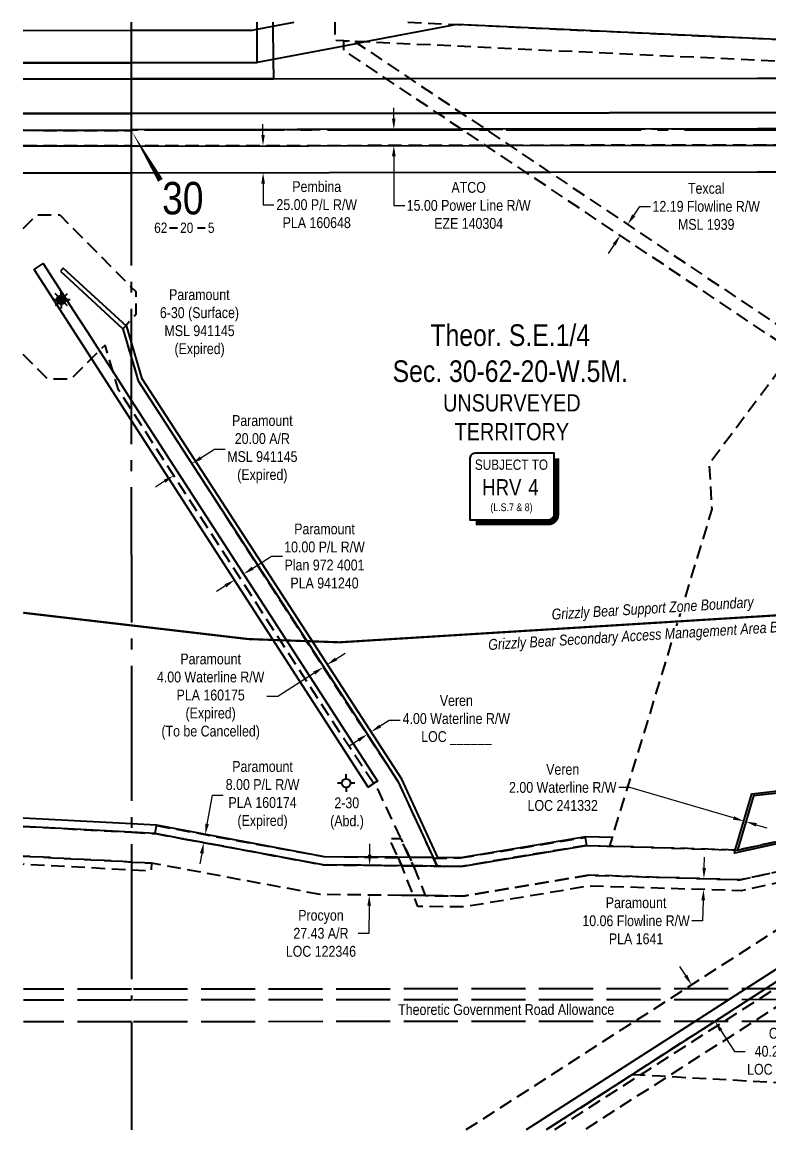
# Model space of a CAD drawing. Extents: x 497994 to 505890, y 6026126 to 6031630.
# Drawn here: x 500622 to 501313, y 6026246 to 6027270 of the extents above; entities that cross this region are included whole.
import ezdxf
from ezdxf.enums import TextEntityAlignment as Align

# ---------------------------------------------------------------- set-up
doc = ezdxf.new("R2010")
doc.units = 0
doc.header["$LTSCALE"] = 5
doc.header["$PDMODE"] = 3
doc.header["$PDSIZE"] = 20
for name, pattern in [('DASHDOT2', [12.7, 6.35, -3.175, 0, -3.175]), ('foc-ACCESSROAD', [3.75, 2.5, -1.25]), ('foc-FLOWLINE', [3.75, 2.5, -1.25]), ('foc-QUARTERLINE', [33, 25, -3, 2, -3]), ('foc-UNSURVEYED', [12.5, 10, -2.5])]:
    doc.linetypes.add(name, pattern=pattern)
doc.layers.get('Defpoints').update_dxf_attribs({"color": 9})
for name, color, linetype in [('10', 1, 'Continuous'), ('9', 3, 'Continuous'), ('AS-WILDLIFE', 131, 'DASHDOT2'), ('C-RW', 13, 'Continuous'), ('C-SYMBOL', 7, 'Continuous'), ('C-WS', 13, 'foc-ACCESSROAD'), ('CG-NOTES', 7, 'Continuous'), ('CTW', 7, 'Continuous'), ('F-AR', 190, 'foc-ACCESSROAD'), ('F-EZE', 190, 'foc-FLOWLINE'), ('F-FLOWLINE', 190, 'foc-FLOWLINE'), ('F-RW', 190, 'Continuous'), ('F-WS', 190, 'foc-ACCESSROAD'), ('F-WS-S', 8, 'Continuous'), ('L-QSEC', 8, 'foc-QUARTERLINE'), ('L-ROAD-T', 7, 'Continuous'), ('L-SECLBL', 7, 'Continuous'), ('L-UNS-T', 3, 'Continuous'), ('L-USEC', 7, 'foc-UNSURVEYED')]:
    doc.layers.add(name, color=color, linetype=linetype)
for name, color, linetype, lineweight in [('C-RW-T', 13, 'Continuous', 9), ('F-AR-T', 190, 'Continuous', 9), ('F-EZE-T', 190, 'Continuous', 9), ('F-FLOWLINE-T', 190, 'Continuous', 9), ('F-RW-T', 190, 'Continuous', 9), ('F-WS-T', 190, 'Continuous', 9)]:
    doc.layers.add(name, color=color, linetype=linetype, lineweight=lineweight)
doc.styles.add('175L', font='ARIALN.TTF', dxfattribs={"height": 20})
doc.styles.add('80CG', font='ARIALN.TTF', dxfattribs={"height": 10})
doc.styles.add('80L', font='ARIALN.TTF', dxfattribs={"height": 10})
doc.styles.add('HRV', font='ARIALN.TTF', dxfattribs={"height": 3})
doc.styles.add('MtXpl_Arial_Narrow', font='ARIALNI.TTF')
doc.styles.add('SIMPLEX', font='ARIALN.TTF')
doc.dimstyles.new('Compass 5 000', dxfattribs={"dimscale": 5, "dimtxt": 9, "dimasz": 2, "dimexe": 0.2, "dimexo": 0.0625, "dimgap": 0.5, "dimtad": 0, "dimtih": 1, "dimtoh": 1, "dimzin": 0, "dimdsep": 46, "dimtxsty": '80CG', "dimcen": 0.1, "dimse1": 1, "dimse2": 1, "dimclrd": 256, "dimclrt": 256, "dimaunit": 1, "dimadec": 4, "dimazin": 0, "dimtfac": 0.06, "dimtofl": 0, "dimtmove": 0, "dimatfit": 1, "dimfxl": 0.2, "dimtolj": 1, "dimtzin": 0, "dimlwd": -1, "dimarcsym": 0})

# ---------------------------------------------------------------- blocks, each defined once
blk = doc.blocks.new('L-SECLBL')
at = {"layer": '9', "color": 7}
for p, q in [((-5.1, -27.8), (-12.3, -27.8)), ((20.7, -27.8), (13.5, -27.8))]:
    blk.add_line(p, q, dxfattribs=at)
at = {"layer": '10', "color": 2, "style": 'SIMPLEX'}
blk.add_attdef('SEC', text='', height=30, dxfattribs=at).set_placement((0, 0), align=Align.MIDDLE)
at = {"layer": '10', "color": 5, "style": '80L'}
blk.add_attdef('TWP', text='', height=9.5, dxfattribs=at).set_placement((-14.4, -27.4), align=Align.MIDDLE_RIGHT)
blk.add_attdef('RGE', text='', height=9.5, dxfattribs=at).set_placement((3.6, -27.4), align=Align.MIDDLE_CENTER)
blk.add_attdef('MER', text='', height=9.5, dxfattribs=at).set_placement((23.2, -27.4), align=Align.MIDDLE_LEFT)
blk = doc.blocks.new('*D427')
at = {"layer": 'Defpoints', "color": 0, "transparency": 16777216}
for p in [(501270.6, 6027171.3), (500965.7, 6027155.9), (501270.7, 6027156.3)]:
    blk.add_point(p, dxfattribs=at)
at = {"layer": 'F-EZE-T', "transparency": 16777216}
for p, q in [((500965.7, 6027180.8), (500965.6, 6027190.8)), ((500965.7, 6027145.9), (500965.8, 6027100.5)), ((500965.8, 6027100.5), (500975.8, 6027100.5))]:
    blk.add_line(p, q, dxfattribs=at)
for points in [[(500967.3, 6027180.8), (500964, 6027180.8), (500965.7, 6027170.8)], [(500967.4, 6027145.9), (500964, 6027145.8), (500965.7, 6027155.9)]]:
    blk.add_solid(points, dxfattribs=at)
at = {"layer": 'F-EZE-T', "transparency": 16777216, "insert": (501034.9, 6027100.5), "char_height": 10, "attachment_point": 5, "style": '80CG'}
blk.add_mtext('\\A1;ATCO\\P15.00 Power Line R/W\\PEZE 140304', dxfattribs=at)
blk = doc.blocks.new('*D437')
at = {"layer": 'Defpoints', "color": 0, "transparency": 16777216}
for p in [(500932.8, 6026490.4), (500932.5, 6026463), (500943, 6026462.8)]:
    blk.add_point(p, dxfattribs=at)
at = {"layer": 'F-EZE-T', "transparency": 16777216}
for p, q in [((500943.4, 6026500.3), (500943.5, 6026510.3)), ((500942.9, 6026452.8), (500942.6, 6026427.4)), ((500942.6, 6026427.4), (500932.6, 6026427.4))]:
    blk.add_line(p, q, dxfattribs=at)
for points in [[(500941.7, 6026500.3), (500945, 6026500.3), (500943.3, 6026490.3)], [(500941.2, 6026452.9), (500944.5, 6026452.8), (500943, 6026462.8)]]:
    blk.add_solid(points, dxfattribs=at)
at = {"layer": 'F-EZE-T', "transparency": 16777216, "insert": (500898.3, 6026427.4), "char_height": 10, "attachment_point": 5, "style": '80CG'}
blk.add_mtext('\\A1;Procyon\\P27.43 A/R\\PLOC 122346', dxfattribs=at)
blk = doc.blocks.new('*D440')
at = {"layer": 'C-RW-T', "transparency": 16777216}
for p, q in [((501183.9, 6026562.3), (501173.9, 6026562.3)), ((501279.8, 6026534.1), (501183.9, 6026562.3)), ((501300.9, 6026527.8), (501310.5, 6026525))]:
    blk.add_line(p, q, dxfattribs=at)
for points in [[(501280.3, 6026535.7), (501279.3, 6026532.5), (501289.4, 6026531.2)], [(501301.4, 6026529.4), (501300.4, 6026526.2), (501291.3, 6026530.7)]]:
    blk.add_solid(points, dxfattribs=at)
at = {"layer": 'Defpoints', "color": 0, "transparency": 16777216}
for p in [(501291.8, 6026539.5), (501293.7, 6026538.9), (501289.4, 6026531.2)]:
    blk.add_point(p, dxfattribs=at)
at = {"layer": 'C-RW-T', "transparency": 16777216, "insert": (501121.9, 6026562.3), "char_height": 10, "width": 496.578, "attachment_point": 5, "style": '80CG'}
blk.add_mtext('\\A1;Veren\\P2.00 Waterline R/W\\PLOC 241332', dxfattribs=at)
blk = doc.blocks.new('*D447')
at = {"layer": 'Defpoints', "color": 0, "transparency": 16777216}
for p in [(501173.5, 6027088.6), (501166.6, 6027078.4), (501175.1, 6027072.7)]:
    blk.add_point(p, dxfattribs=at)
at = {"layer": 'F-FLOWLINE-T', "transparency": 16777216}
for p, q in [((501187.5, 6027091.3), (501193.1, 6027099.6)), ((501193.1, 6027099.6), (501203.1, 6027099.6)), ((501169.5, 6027064.4), (501164, 6027056.1))]:
    blk.add_line(p, q, dxfattribs=at)
for points in [[(501186.1, 6027092.2), (501188.9, 6027090.3), (501181.9, 6027082.9)], [(501168.1, 6027065.3), (501170.9, 6027063.5), (501175.1, 6027072.7)]]:
    blk.add_solid(points, dxfattribs=at)
at = {"layer": 'F-FLOWLINE-T', "transparency": 16777216, "insert": (501254.6, 6027099.6), "char_height": 10, "attachment_point": 5, "style": '80CG'}
blk.add_mtext('\\A1;Texcal\\P12.19 Flowline R/W\\PMSL 1939', dxfattribs=at)
blk = doc.blocks.new('*D451')
at = {"layer": 'Defpoints', "color": 0, "transparency": 16777216}
for p in [(500762.1, 6026850.8), (500884.1, 6026698.8), (500867.3, 6026687.9)]:
    blk.add_point(p, dxfattribs=at)
at = {"layer": 'F-AR-T', "transparency": 16777216}
for p, q in [((500787.3, 6026867.1), (500799.8, 6026875.1)), ((500799.8, 6026875.1), (500809.8, 6026875.1)), ((500753.7, 6026845.4), (500745.3, 6026839.9))]:
    blk.add_line(p, q, dxfattribs=at)
for points in [[(500786.4, 6026868.5), (500788.2, 6026865.7), (500778.9, 6026861.7)], [(500752.8, 6026846.8), (500754.6, 6026844), (500762.1, 6026850.8)]]:
    blk.add_solid(points, dxfattribs=at)
at = {"layer": 'F-AR-T', "transparency": 16777216, "insert": (500844.1, 6026875.1), "char_height": 10, "width": 322.942, "attachment_point": 5, "style": '80CG'}
blk.add_mtext('\\A1;Paramount\\P20.00 A/R\\PMSL 941145\\P(Expired)', dxfattribs=at)
blk = doc.blocks.new('*D456')
at = {"layer": 'Defpoints', "color": 0, "transparency": 16777216}
for p in [(501210.4, 6026479.2), (501210.1, 6026469.2), (501252.1, 6026467.9)]:
    blk.add_point(p, dxfattribs=at)
at = {"layer": 'F-FLOWLINE-T', "transparency": 16777216}
for p, q in [((501252.7, 6026487.9), (501253.1, 6026497.9)), ((501251.8, 6026457.9), (501251.2, 6026439)), ((501251.2, 6026439), (501241.2, 6026439))]:
    blk.add_line(p, q, dxfattribs=at)
for points in [[(501251.1, 6026488), (501254.4, 6026487.9), (501252.4, 6026477.9)], [(501250.1, 6026457.9), (501253.5, 6026457.8), (501252.1, 6026467.9)]]:
    blk.add_solid(points, dxfattribs=at)
at = {"layer": 'F-FLOWLINE-T', "transparency": 16777216, "insert": (501189.7, 6026439), "char_height": 10, "width": 496.578, "attachment_point": 5, "style": '80CG'}
blk.add_mtext('\\A1;Paramount\\P10.06 Flowline R/W\\PPLA 1641', dxfattribs=at)
blk = doc.blocks.new('*D461')
at = {"layer": 'Defpoints', "color": 0, "transparency": 16777216}
for p in [(500918.5, 6027155.8), (500844.8, 6027130.7), (500918.6, 6027130.8)]:
    blk.add_point(p, dxfattribs=at)
at = {"layer": 'F-RW-T', "transparency": 16777216}
for p, q in [((500844.7, 6027165.7), (500844.7, 6027175.7)), ((500844.8, 6027120.7), (500844.8, 6027101.2)), ((500844.8, 6027101.2), (500854.8, 6027101.2))]:
    blk.add_line(p, q, dxfattribs=at)
for points in [[(500846.4, 6027165.7), (500843.1, 6027165.7), (500844.7, 6027155.7)], [(500846.5, 6027120.7), (500843.1, 6027120.7), (500844.8, 6027130.7)]]:
    blk.add_solid(points, dxfattribs=at)
at = {"layer": 'F-RW-T', "transparency": 16777216, "insert": (500894.4, 6027101.2), "char_height": 10, "attachment_point": 5, "style": '80CG'}
blk.add_mtext('\\A1;Pembina\\P25.00 P/L R/W\\PPLA 160648', dxfattribs=at)
blk = doc.blocks.new('*D485')
at = {"layer": 'Defpoints', "color": 0, "transparency": 16777216}
for p in [(500791.3, 6026518.7), (500815.9, 6026514.1), (500814.6, 6026506.7)]:
    blk.add_point(p, dxfattribs=at)
at = {"layer": 'F-RW-T', "transparency": 16777216}
for p, q in [((500793.1, 6026528.5), (500798, 6026555.2)), ((500798, 6026555.2), (500808, 6026555.2)), ((500788.1, 6026501.4), (500786.3, 6026491.6))]:
    blk.add_line(p, q, dxfattribs=at)
for points in [[(500791.5, 6026528.8), (500794.7, 6026528.2), (500791.3, 6026518.7)], [(500786.4, 6026501.7), (500789.7, 6026501.1), (500789.9, 6026511.3)]]:
    blk.add_solid(points, dxfattribs=at)
at = {"layer": 'F-RW-T', "transparency": 16777216, "insert": (500844.3, 6026555.2), "char_height": 10, "attachment_point": 5, "style": '80CG'}
blk.add_mtext('\\A1;Paramount\\P8.00 P/L R/W\\PPLA 160174\\P(Expired)', dxfattribs=at)
blk = doc.blocks.new('*D486')
at = {"layer": 'C-RW-T', "transparency": 16777216}
for p, q in [((500912.2, 6026681.1), (500920.6, 6026686.5)), ((500892.1, 6026668.1), (500858.4, 6026646.3)), ((500858.4, 6026646.3), (500848.4, 6026646.3))]:
    blk.add_line(p, q, dxfattribs=at)
for points in [[(500911.3, 6026682.5), (500913.1, 6026679.7), (500903.8, 6026675.7)], [(500891.2, 6026669.5), (500893, 6026666.7), (500900.5, 6026673.5)]]:
    blk.add_solid(points, dxfattribs=at)
at = {"layer": 'Defpoints', "color": 0, "transparency": 16777216}
for p in [(500903.8, 6026675.7), (500907.3, 6026662.9), (500910.7, 6026665.1)]:
    blk.add_point(p, dxfattribs=at)
at = {"layer": 'C-RW-T', "transparency": 16777216, "insert": (500796.3, 6026646.3), "char_height": 10, "attachment_point": 5, "style": '80CG'}
blk.add_mtext('\\A1;Paramount\\P4.00 Waterline R/W\\PPLA 160175\\P(Expired)\\P(To be Cancelled)', dxfattribs=at)
blk = doc.blocks.new('*D487')
at = {"layer": 'Defpoints', "color": 0, "transparency": 16777216}
for p in [(500820, 6026770.2), (500811.6, 6026764.8), (500826.8, 6026759.6)]:
    blk.add_point(p, dxfattribs=at)
at = {"layer": 'F-RW-T', "transparency": 16777216}
for p, q in [((500835.2, 6026765.1), (500852.6, 6026776.3)), ((500852.6, 6026776.3), (500862.6, 6026776.3)), ((500810, 6026748.8), (500801.6, 6026743.4))]:
    blk.add_line(p, q, dxfattribs=at)
for points in [[(500834.3, 6026766.5), (500836.1, 6026763.7), (500826.8, 6026759.6)], [(500809.1, 6026750.2), (500810.9, 6026747.4), (500818.4, 6026754.2)]]:
    blk.add_solid(points, dxfattribs=at)
at = {"layer": 'F-RW-T', "transparency": 16777216, "insert": (500901.6, 6026776.3), "char_height": 10, "width": 372.499, "attachment_point": 5, "style": '80CG'}
blk.add_mtext('\\A1;Paramount\\P10.00 P/L R/W\\PPlan 972 4001\\PPLA 941240', dxfattribs=at)
blk = doc.blocks.new('HRV')
blk.add_lwpolyline([(-35.1, 31.6), (37.2, 31.6), (37.2, -25.5, -0.414214), (32.2, -30.5), (-40.1, -30.5), (-40.1, 26.6, -0.414214)], format="xyb", close=True)
at = {"const_width": 5, "flags": 128}
blk.add_lwpolyline([(-35.1, -33), (32.2, -33, 0.414214), (39.7, -25.5), (39.7, 26.6)], format="xyb", dxfattribs=at)
at = {"style": '80L'}
blk.add_text('SUBJECT TO', height=9.5, dxfattribs=at).set_placement((-2, 13.1), align=Align.BOTTOM_CENTER)
blk.add_attdef('(N.W.1/4 00)', text='', height=7.12, dxfattribs=at).set_placement((-2, -24.4), align=Align.BOTTOM_CENTER)
at = {"layer": 'CTW', "color": 3, "style": 'HRV'}
blk.add_text('HRV', height=15, dxfattribs=at).set_placement((-10.9, -0.2), align=Align.MIDDLE_CENTER)
blk.add_attdef('0', text='', height=15, dxfattribs=at).set_placement((18.3, -0.2), align=Align.MIDDLE_CENTER)
blk = doc.blocks.new('GABD')
for p, q in [((-0.81, 0), (-1.62, 0)), ((0, 0.81), (0, 1.62)), ((1.62, 0), (0.81, 0)), ((0, -0.81), (0, -1.62))]:
    blk.add_line(p, q)
blk.add_circle((0, 0), 0.8)
blk = doc.blocks.new('GAS')
h = blk.add_hatch(color=255)
h.dxf.hatch_style = 1
edge = h.paths.add_edge_path()
edge.add_arc((0, 0), 0.9, 0, 360)
for p, q in [((-0.81, 0), (-1.62, 0)), ((-0.57, 0.57), (-1.14, 1.14)), ((0, 0.81), (0, 1.62)), ((0.57, 0.57), (1.14, 1.14)), ((1.62, 0), (0.81, 0)), ((-0.57, -0.57), (-1.14, -1.14)), ((0, -0.81), (0, -1.62)), ((1.14, -1.14), (0.57, -0.57))]:
    blk.add_line(p, q)
blk.add_circle((0, 0), 0.8)
blk = doc.blocks.new('*D519')
at = {"layer": 'C-RW-T', "transparency": 16777216}
for p, q in [((500953.1, 6026619.2), (500961.5, 6026624.6)), ((500961.5, 6026624.6), (500971.5, 6026624.6)), ((500932.9, 6026606.1), (500924.5, 6026600.6))]:
    blk.add_line(p, q, dxfattribs=at)
for points in [[(500952.2, 6026620.5), (500954, 6026617.8), (500944.7, 6026613.7)], [(500932, 6026607.5), (500933.8, 6026604.7), (500941.3, 6026611.5)]]:
    blk.add_solid(points, dxfattribs=at)
at = {"layer": 'Defpoints', "color": 0, "transparency": 16777216}
for p in [(500941.1, 6026611.9), (500944.4, 6026614.1), (500944.7, 6026613.7)]:
    blk.add_point(p, dxfattribs=at)
at = {"layer": 'C-RW-T', "transparency": 16777216, "insert": (501023.5, 6026624.6), "char_height": 10, "attachment_point": 5, "style": '80CG'}
blk.add_mtext('\\A1;Veren\\P4.00 Waterline R/W\\PLOC ______', dxfattribs=at)
blk = doc.blocks.new('*D522')
at = {"layer": 'Defpoints', "color": 0, "transparency": 16777216}
for p in [(501247.3, 6026383.9), (501269, 6026350.1), (501262.7, 6026346.1)]:
    blk.add_point(p, dxfattribs=at)
at = {"layer": 'F-AR-T', "transparency": 16777216}
for p, q in [((501235.6, 6026388.3), (501230.2, 6026396.7)), ((501268.1, 6026337.7), (501280.6, 6026318.3)), ((501280.6, 6026318.3), (501290.6, 6026318.3))]:
    blk.add_line(p, q, dxfattribs=at)
for points in [[(501237, 6026389.2), (501234.2, 6026387.4), (501241, 6026379.9)], [(501269.5, 6026338.6), (501266.7, 6026336.7), (501262.7, 6026346.1)]]:
    blk.add_solid(points, dxfattribs=at)
at = {"layer": 'F-AR-T', "transparency": 16777216, "insert": (501324.9, 6026318.3), "char_height": 10, "attachment_point": 5, "style": '80CG'}
blk.add_mtext('\\A1;CRR\\P40.23 A/R\\PLOC 911108', dxfattribs=at)

msp = doc.modelspace()

# ---------------------------------------------------------------- linework, layer by layer
at = {"layer": 'AS-WILDLIFE', "const_width": 1.999, "flags": 128}
msp.add_lwpolyline([(502531.239, 6026863.631), (502470.984, 6026788.875), (502051.637, 6026795.595), (501912.53, 6026775.649), (501566.557, 6026736.702), (500915.36, 6026696.54), (500831.073, 6026699.549), (500622.982, 6026723.859)], dxfattribs=at)
at = {"layer": 'C-RW'}
for points in [[(501391.6, 6026525.874), (501280.711, 6026501.713), (501281.516, 6026504.449), (501296.788, 6026556.352), (501329.015, 6026560.1)], [(501329.246, 6026558.115), (501298.333, 6026554.519), (501283.581, 6026504.385), (501391.059, 6026527.802)]]:
    msp.add_lwpolyline(points, dxfattribs=at)
at = {"layer": 'C-WS', "flags": 128}
msp.add_lwpolyline([(501391.059, 6026527.802), (501283.581, 6026504.385), (501166.224, 6026508.064), (501165.385, 6026508.091), (501167.793, 6026516.013), (501168.208, 6026517.377), (501219.649, 6026686.622), (501260.078, 6026819.577), (501257.49, 6026862.013), (501335.46, 6026966.025), (501514.753, 6026857.392), (501515.711, 6026856.811), (501517.158, 6026855.934), (501524.68, 6026851.377), (501554.847, 6026833.099), (501575.547, 6026820.558), (501576.995, 6026819.68), (501579.438, 6026818.2), (501580.893, 6026817.319), (501580.693, 6026812.766), (501570.196, 6026597.537), (501554.954, 6026592.278), (501524.8, 6026581.876), (501439.337, 6026552.392), (501441.784, 6026545.301), (501391.059, 6026527.802)], close=True, dxfattribs=at)
at = {"layer": 'F-AR', "flags": 128}
for points in [[(500978.674, 6027270.004), (501024.031, 6027267.881), (501524.505, 6027244.465), (501554.665, 6027243.054), (501593.614, 6027241.231), (501597.492, 6027241.049), (501596.806, 6027220.935), (501592.917, 6027221.117), (501554.674, 6027222.907), (501524.514, 6027224.318), (500939.22, 6027251.704), (500931.524, 6027252.065), (500919.331, 6027252.636), (500911.4, 6027253.007), (500911.393, 6027269.972)], [(501032.601, 6026245.897), (501062.083, 6026264.855), (501188.131, 6026345.898), (501235.075, 6026376.084), (501314.111, 6026426.913), (501432.635, 6026501.28), (501436.297, 6026503.64), (501473.666, 6026527.277), (501524.81, 6026559.683), (501554.96, 6026578.786), (501564.262, 6026584.679), (501569.757, 6026588.162), (501590.439, 6026599.513), (501598.318, 6026603.836), (501599.298, 6026604.374), (501621.801, 6026616.725), (501642.337, 6026627.997), (501648.824, 6026631.079), (501655.052, 6026634.039), (501724.735, 6026667.154), (501786.95, 6026693.65), (501799.679, 6026699.071), (501904.272, 6026743.632), (501905.319, 6026744.076), (501919.111, 6026749.953), (501931.915, 6026755.41), (501936.425, 6026757.333), (501941.088, 6026759.316), (501941.997, 6026759.708), (501950.468, 6026763.315), (502073.971, 6026815.95), (502124.181, 6026837.868), (502125.04, 6026838.244), (502130.537, 6026840.644), (502137.922, 6026843.866), (502248.769, 6026892.261), (502289.814, 6026913.025), (502346.466, 6026941.686), (502360.78, 6026948.927), (502362.565, 6026949.83), (502372.375, 6026954.793), (502374.158, 6026955.694), (502404.676, 6026971.133), (502446.382, 6026992.233)], [(502446.409, 6026947.184), (502346.493, 6026896.634), (502266.021, 6026855.92), (502153.574, 6026806.83), (502139.833, 6026800.831), (502127.363, 6026795.388), (502089.889, 6026779.029), (501989.179, 6026736.11), (501960.873, 6026724.047), (501957.76, 6026722.721), (501952.188, 6026720.346), (501951.48, 6026720.048), (501942.363, 6026716.159), (501934.884, 6026712.971), (501921.092, 6026707.094), (501920.031, 6026706.643), (501842.943, 6026673.807), (501829.798, 6026668.207), (501741.262, 6026630.497), (501716.286, 6026618.625), (501702.499, 6026612.073), (501683.455, 6026603.022), (501660.656, 6026592.185), (501651.656, 6026587.246), (501645.394, 6026583.808), (501640.223, 6026580.97), (501619.685, 6026569.612), (501619.278, 6026569.468), (501618.641, 6026569.225), (501609.655, 6026564.193), (501596.144, 6026556.768), (501589.104, 6026552.904), (501588.54, 6026552.559), (501567.789, 6026539.394), (501554.981, 6026531.269), (501524.831, 6026512.144), (501480.107, 6026483.774), (501454.6, 6026467.594), (501335.67, 6026392.973), (501309.482, 6026376.128), (501262.526, 6026345.941), (501186.445, 6026297.018), (501107.003, 6026245.936)]]:
    msp.add_lwpolyline(points, dxfattribs=at)
at = {"layer": 'F-AR'}
for points in [[(500623.039, 6026526.255), (500723.041, 6026520.84), (500744.858, 6026519.658), (500770.294, 6026514.928), (500900.366, 6026490.744), (500973.079, 6026489.962), (500983.928, 6026489.845), (501005.647, 6026489.611), (501028.009, 6026489.371), (501143.903, 6026508.764), (501165.385, 6026508.091), (501166.224, 6026508.064), (501283.581, 6026504.385), (501391.059, 6026527.802)], [(501400.282, 6026501.962), (501286.088, 6026476.854), (501145.755, 6026481.257), (501030.142, 6026461.911), (501005.352, 6026462.178), (500994.775, 6026462.292), (500983.926, 6026462.408), (500972.784, 6026462.528), (500897.691, 6026463.335), (500768.798, 6026487.301), (500741.596, 6026492.359), (500723.049, 6026493.363), (500623.047, 6026498.779)]]:
    msp.add_lwpolyline(points, dxfattribs=at)
at = {"layer": 'F-EZE', "flags": 128}
for points in [[(500622.853, 6027169.973), (500722.854, 6027169.915), (500723.786, 6027170.478), (501028.438, 6027170.936), (501050.586, 6027170.971), (501301.869, 6027171.377), (501524.538, 6027171.257), (501554.697, 6027171.24), (501591.19, 6027171.222), (501595.109, 6027171.22), (501611.881, 6027171.211), (501615.197, 6027171.21), (501622.381, 6027171.208), (501826.406, 6027171.131), (501832.534, 6027171.095), (501836.761, 6027171.141), (501847.106, 6027171.151), (502226.516, 6027171.963), (502235.041, 6027171.982), (502238.201, 6027171.989), (502244.858, 6027172.004), (502253.112, 6027172.023), (502256.543, 6027172.03), (502266.898, 6027172.053), (502275.107, 6027172.071), (502278.582, 6027172.08), (502314.397, 6027172.16), (502336.053, 6027172.208), (502340.232, 6027172.218), (502342.696, 6027171.139), (502346.329, 6027169.55), (502485.694, 6027108.559)], [(502478.987, 6027095.149), (502346.339, 6027153.203), (502343.385, 6027154.495), (502329.954, 6027157.208), (502320.447, 6027157.186), (502308.568, 6027157.16), (502298.578, 6027157.137), (502286.767, 6027157.111), (502268.14, 6027157.07), (502264.976, 6027157.062), (502256.312, 6027157.043), (502246.101, 6027157.02), (502242.964, 6027157.013), (502234.272, 6027156.994), (501850.757, 6027156.142), (501840.414, 6027156.12), (501832.492, 6027156.102), (501830.064, 6027156.104), (501621.907, 6027156.217), (501621.241, 6027156.218), (501614.69, 6027156.221), (501613.734, 6027156.221), (501611.407, 6027156.223), (501610.738, 6027156.223), (501594.598, 6027156.232), (501590.671, 6027156.234), (501554.704, 6027156.254), (501524.545, 6027156.271), (501301.881, 6027156.392), (501072.897, 6027156.023), (501050.758, 6027155.988), (500723.839, 6027155.482), (500722.858, 6027155.709), (500622.857, 6027155.553)], [(501114.514, 6026245.94), (501193.783, 6026296.608), (501270.967, 6026345.946), (501318.208, 6026376.133), (501335.858, 6026387.421), (501454.944, 6026460.907), (501489.857, 6026474.442), (501521.554, 6026486.73), (501524.842, 6026488.005), (501554.995, 6026499.694), (501566.345, 6026504.094), (501572.545, 6026506.498), (501578.745, 6026508.901), (501586.811, 6026512.028), (501594.439, 6026514.985), (501617.647, 6026523.982), (501638.017, 6026531.88), (501641.731, 6026533.32), (501643.381, 6026556.06), (501644.528, 6026571.441), (501644.745, 6026574.862), (501644.943, 6026577.588), (501645.394, 6026583.808), (501645.663, 6026587.513), (501646.635, 6026600.914), (501648.824, 6026631.079), (501650.447, 6026653.447), (501650.98, 6026660.786), (501649.244, 6026661.722), (501647.643, 6026662.585), (501613.541, 6026646.956), (501601.42, 6026655.517), (501600.846, 6026655.919), (501601.187, 6026663.027), (501607.602, 6026658.493), (501614.181, 6026653.846), (501647.86, 6026669.282), (501655.902, 6026664.945), (501657.242, 6026664.223), (501656.679, 6026656.459), (501655.052, 6026634.039), (501652.673, 6026601.251), (501651.929, 6026590.998), (501651.656, 6026587.246), (501650.976, 6026578.093), (501650.544, 6026571.912), (501649.428, 6026556.534), (501647.917, 6026535.718), (501652.986, 6026537.682), (501654.604, 6026533.509), (501659.731, 6026535.495), (501661.897, 6026529.903), (501656.771, 6026527.918), (501658.405, 6026523.704), (501637.281, 6026515.515), (501616.914, 6026507.619), (501593.77, 6026498.647), (501586.142, 6026495.689), (501578.076, 6026492.563), (501571.884, 6026490.279), (501565.676, 6026487.756), (501555.002, 6026483.618), (501540.684, 6026478.067), (501524.849, 6026471.928), (501461.646, 6026447.426), (501346.151, 6026376.15), (501343.833, 6026374.724), (501298.842, 6026345.963), (501219.38, 6026295.174), (501142.377, 6026245.954)], [(500623.047, 6026498.779), (500723.049, 6026493.363), (500741.596, 6026492.359), (500741.19, 6026484.868), (500723.051, 6026485.851), (500623.049, 6026491.267)]]:
    msp.add_lwpolyline(points, dxfattribs=at)
at = {"layer": 'F-EZE'}
for points in [[(500901.12, 6026498.377), (500968.294, 6026497.476), (500969.698, 6026497.208), (500973.079, 6026489.962), (500900.366, 6026490.744), (500770.294, 6026514.928), (500744.858, 6026519.658), (500746.23, 6026527.034), (500901.12, 6026498.377)], [(501143.903, 6026508.764), (501028.009, 6026489.371), (501005.647, 6026489.611), (501002.302, 6026496.873), (501027.414, 6026497.127), (501142.666, 6026516.162), (501143.903, 6026508.764)]]:
    msp.add_lwpolyline(points, close=True, dxfattribs=at)
at = {"layer": 'F-FLOWLINE', "flags": 128}
for points in [[(501966.164, 6026601.767), (501976.628, 6026595.65), (501964.24, 6026595.673), (501953.602, 6026595.693), (501944.394, 6026601.087), (501916.752, 6026617.277), (501907.563, 6026622.659), (501905.423, 6026623.912), (501829.798, 6026668.207), (501828.487, 6026668.975), (501786.949, 6026693.652), (501780.163, 6026697.664), (501765.734, 6026706.321), (501757.262, 6026711.403), (501741.383, 6026720.93), (501607.845, 6026801.049), (501606.405, 6026801.913), (501600.565, 6026805.416), (501597.698, 6026807.139), (501580.893, 6026817.319), (501579.438, 6026818.2), (501576.995, 6026819.68), (501575.547, 6026820.558), (501554.847, 6026833.099), (501524.68, 6026851.377), (501517.158, 6026855.934), (501515.711, 6026856.811), (501514.753, 6026857.392), (501335.46, 6026966.025), (501323.752, 6026973.119), (501087.968, 6027131.061), (501050.758, 6027155.988), (501029.751, 6027170.054), (501028.438, 6027170.936), (501006.105, 6027185.901), (500958.45, 6027217.824), (500919.335, 6027244.026), (500919.333, 6027247.911), (500919.331, 6027252.636), (500931.524, 6027252.065), (500931.525, 6027250.775), (500932.151, 6027250.356), (500980.637, 6027217.858), (501028.266, 6027185.936), (501050.586, 6027170.971), (501051.935, 6027170.065), (501072.897, 6027156.023), (501110.086, 6027131.096), (501332.034, 6026982.341), (501514.526, 6026871.783), (501524.674, 6026865.634), (501554.841, 6026847.358), (501577.612, 6026833.562), (501581.525, 6026831.191), (501598.355, 6026820.997), (501601.233, 6026819.251), (501606.985, 6026815.769), (501608.554, 6026814.819), (501754.376, 6026726.468), (501769.323, 6026717.412), (501770.164, 6026716.902), (501778.589, 6026711.799), (501798.116, 6026699.968), (501799.679, 6026699.073), (501841.415, 6026674.701), (501842.943, 6026673.807), (501926.123, 6026625.177), (501927.723, 6026624.242), (501937.47, 6026618.542), (501966.164, 6026601.767)], [(501400.673, 6026491.755), (501287, 6026466.762), (501146.433, 6026471.18), (501030.924, 6026451.85), (500987.901, 6026452.313), (500983.926, 6026462.408), (500973.079, 6026489.962), (500969.698, 6026497.208), (500969.31, 6026498.039), (500961.373, 6026515.055), (500972.131, 6026515.168), (500980.162, 6026497.929), (500983.928, 6026489.845), (500994.775, 6026462.292), (501005.352, 6026462.178), (501030.142, 6026461.911), (501145.755, 6026481.257), (501286.088, 6026476.854), (501400.282, 6026501.962), (501433.705, 6026513.491), (501468.278, 6026525.418), (501473.666, 6026527.277), (501524.816, 6026544.923), (501554.97, 6026555.326), (501568.628, 6026560.038), (501568.192, 6026549.254), (501554.975, 6026544.694), (501524.821, 6026534.291), (501436.289, 6026503.675), (501403.01, 6026492.269), (501400.673, 6026491.755)]]:
    msp.add_lwpolyline(points, close=True, dxfattribs=at)
at = {"layer": 'F-RW'}
for points in [[(500622.827, 6027262.417), (500722.827, 6027262.474), (500723.683, 6027262.474), (500834.985, 6027262.664), (500839.249, 6027263.47), (500853.792, 6027266.218), (500873.563, 6027269.954)], [(500622.835, 6027232.41), (500722.835, 6027232.467), (500723.717, 6027232.468), (500839.414, 6027232.667), (500839.249, 6027263.47), (500839.215, 6027269.938)], [(501524.505, 6027244.465), (501024.031, 6027267.882), (500939.22, 6027251.704), (500932.152, 6027250.356), (500919.333, 6027247.911), (500854.192, 6027235.486), (500839.414, 6027232.667), (500723.717, 6027232.468), (500722.835, 6027232.467), (500622.835, 6027232.41)], [(500853.744, 6027269.945), (500853.792, 6027266.218), (500854.192, 6027235.486), (500854.424, 6027217.667), (500723.723, 6027217.466), (500722.84, 6027217.465), (500622.84, 6027217.408)], [(500622.84, 6027217.408), (500722.84, 6027217.465), (500723.723, 6027217.466), (500854.424, 6027217.667), (500958.45, 6027217.824), (500980.637, 6027217.858), (501301.832, 6027218.358), (501524.517, 6027218.248)], [(501524.531, 6027186.258), (501301.856, 6027186.375), (501028.266, 6027185.936), (501006.105, 6027185.901), (500723.742, 6027185.466), (500722.849, 6027185.466), (500622.849, 6027185.409)], [(500622.849, 6027185.409), (500722.849, 6027185.466), (500723.742, 6027185.466), (501006.105, 6027185.901), (501028.266, 6027185.936), (501301.856, 6027186.375), (501524.531, 6027186.258)], [(501524.538, 6027171.257), (501301.869, 6027171.377), (501050.586, 6027170.971), (501028.438, 6027170.936), (500723.786, 6027170.478), (500722.854, 6027169.915), (500622.853, 6027169.973)], [(500622.857, 6027155.579), (500722.858, 6027155.709), (500723.83, 6027155.482), (501050.758, 6027155.988), (501072.897, 6027156.023), (501301.881, 6027156.392), (501524.545, 6027156.271)], [(501524.556, 6027131.283), (501301.906, 6027131.405), (501110.086, 6027131.096), (501087.968, 6027131.06), (500723.828, 6027130.498), (500722.865, 6027130.497), (500622.865, 6027130.428)], [(500623.037, 6026534.263), (500723.039, 6026528.847), (500745.824, 6026527.612), (500901.134, 6026498.515), (500969.31, 6026498.039), (500980.162, 6026497.929), (501001.918, 6026497.708), (501002.302, 6026496.873), (501005.647, 6026489.611), (500983.928, 6026489.845), (500973.079, 6026489.962), (500900.366, 6026490.744), (500770.294, 6026514.928), (500744.858, 6026519.658), (500723.041, 6026520.84), (500623.039, 6026526.255)], [(501088.495, 6026245.926), (501244.019, 6026345.93), (501290.973, 6026376.117), (501330.307, 6026401.416)], [(501335.67, 6026392.973), (501309.482, 6026376.128), (501262.526, 6026345.941), (501186.445, 6026297.018), (501107.003, 6026245.936)]]:
    msp.add_lwpolyline(points, dxfattribs=at)
msp.add_lwpolyline([(500946.381, 6026565.467), (500942.063, 6026562.679), (500722.931, 6026902.1), (500686.214, 6026958.975), (500662.652, 6026995.471), (500632.994, 6027041.412), (500641.391, 6027046.832), (500669.912, 6027002.653), (500682.671, 6026982.89), (500693.462, 6026966.174), (500706.042, 6026946.687), (500722.925, 6026920.534), (500950.46, 6026568.1), (500947.021, 6026565.88), (500946.381, 6026565.467)], close=True, dxfattribs=at)
at = {"layer": 'F-WS', "flags": 128}
for points in [[(500622.88, 6027079.213), (500635.504, 6027091.755), (500656.717, 6027091.686), (500722.895, 6027025.073), (500727.147, 6027020.794), (500727.078, 6026999.58), (500722.904, 6026994.954), (500717.83, 6026989.331), (500715.152, 6026986.363), (500722.914, 6026960.053), (500729.311, 6026938.373), (500922.789, 6026638.942), (500969.515, 6026568.064), (501001.918, 6026497.708), (501002.302, 6026496.873), (501005.647, 6026489.611), (500983.928, 6026489.845), (500980.162, 6026497.929), (500972.131, 6026515.168), (500952.082, 6026558.207), (500947.021, 6026565.88), (500905.981, 6026628.094), (500722.928, 6026911.455), (500710.997, 6026929.925), (500706.042, 6026946.687), (500698.734, 6026971.409), (500693.462, 6026966.174), (500686.214, 6026958.975), (500666.863, 6026939.758), (500645.65, 6026939.827), (500622.913, 6026962.715)], [(501107.003, 6026245.936), (501186.445, 6026297.018), (501193.783, 6026296.608), (501211.963, 6026295.59), (501219.38, 6026295.174), (501524.935, 6026278.066), (501555.094, 6026276.377), (501557.024, 6026276.27), (501556.956, 6026274.588), (501555.796, 6026246.154)]]:
    msp.add_lwpolyline(points, dxfattribs=at)
at = {"layer": 'L-QSEC', "flags": 128}
for points in [[(500722.824, 6027269.863), (500722.853, 6027169.915)], [(500722.853, 6027169.915), (500622.853, 6027169.864)], [(501524.538, 6027170.321), (500722.853, 6027169.915)], [(500722.853, 6027169.915), (500723.085, 6026365.764)], [(500723.091, 6026345.658), (500723.12, 6026245.711)]]:
    msp.add_lwpolyline(points, dxfattribs=at)
at = {"layer": 'L-SECLBL', "flags": 128}
msp.add_lwpolyline([(500722.853, 6027169.915, 0, 4.997, 0), (500749.85, 6027123.743, 0, 0, 0)], format="xyseb", dxfattribs=at)
at = {"layer": 'L-USEC', "flags": 128}
for points in [[(500723.082, 6026375.816), (500623.083, 6026375.761)], [(501524.891, 6026376.261), (500723.082, 6026375.816)], [(500723.08, 6026365.764), (500623.086, 6026365.709)], [(501524.894, 6026366.208), (500723.08, 6026365.764)], [(500723.091, 6026345.658), (500623.091, 6026345.602)], [(501524.905, 6026346.102), (500723.091, 6026345.658)]]:
    msp.add_lwpolyline(points, dxfattribs=at)

# ---------------------------------------------------------------- block references
at = {"layer": 'CG-NOTES', "xscale": 0.9994709999999999, "yscale": 0.9994709999999999, "zscale": 0.9994709999999999}
msp.add_blockref('HRV', (501076.482, 6026840.107), dxfattribs=at).add_auto_attribs({'(N.W.1/4 00)': '(L.S.7 & 8)', '0': '4'})
at = {"layer": 'F-WS-S', "xscale": 4.997354999999984, "yscale": 4.997354999999984, "zscale": 4.997354999999984}
for name, p in [('GAS', (500658.167, 6027013.341)), ('GABD', (500921.629, 6026566.424))]:
    msp.add_blockref(name, p, dxfattribs=at)
at = {"layer": 'L-SECLBL', "xscale": 0.9994709999999999, "yscale": 0.9994709999999999, "zscale": 0.9994709999999999}
msp.add_blockref('L-SECLBL', (500770.592, 6027107.256), dxfattribs=at).add_auto_attribs({'SEC': '30', 'TWP': '62', 'RGE': '20', 'MER': '5'})

# ---------------------------------------------------------------- texts
at = {"layer": 'C-SYMBOL', "color": 3, "insert": (501073.361, 6026990.57), "char_height": 19.98942, "width": 215.87019, "attachment_point": 2, "style": '175L'}
msp.add_mtext('Theor. S.E.1/4\\PSec. 30-62-20-W.5M.', dxfattribs=at)
at = {"layer": 'F-WS-T', "char_height": 9.99471, "attachment_point": 1, "style": '80L'}
for s, insert, width in [('\\pi11.94681;Paramount\\P\\pi3.43836;6-30 (Surface)\\P\\pi7.67554;MSL 941145\\P\\pi16.94758;(Expired)', (500745.914, 6027023.031), 78.95316), ('\\pi4.27693;2-30\\P\\pi0.39427;(Abd.)', (500906.456, 6026553.092), 30.58177)]:
    msp.add_mtext(s, dxfattribs=dict(at, insert=insert, width=width))
at = {"layer": 'L-ROAD-T', "style": '80L'}
msp.add_text('Theoretic Government Road Allowance', height=9.99471, rotation=0.056548, dxfattribs=at).set_placement((501069.627, 6026356.95), align=Align.MIDDLE_CENTER)
at = {"layer": 'L-UNS-T', "color": 3, "insert": (501074.864, 6026904.556), "char_height": 15.99154, "attachment_point": 5, "style": '80L'}
msp.add_mtext_dynamic_manual_height_columns('UNSURVEYED TERRITORY', width=126.34688, gutter_width=47.475, heights=[0], dxfattribs=at)

# ---------------------------------------------------------------- dimensions: what is measured, and where the dimension line sits
at = {"layer": 'C-RW-T'}
for base, p1, p2, angle, text, picture, middle in [((500903.812, 6026675.676), (500907.313, 6026662.892), (500910.671, 6026665.062), 32.868334, 'Paramount\\P4.00 Waterline R/W\\PPLA 160175\\P(Expired)\\P(To be Cancelled)', '*D486', (500796.342, 6026646.323)), ((501289.397, 6026531.233), (501293.749, 6026538.942), (501291.831, 6026539.507), 163.603558, 'Veren\\P2.00 Waterline R/W\\PLOC 241332', '*D440', (501121.905, 6026562.289))]:
    dim = msp.add_linear_dim(base=base, p1=p1, p2=p2, angle=angle, text=text, dimstyle='Compass 5 000', dxfattribs=at)
    dim.commit()
    dim.dimension.update_dxf_attribs({"geometry": picture, "text_midpoint": middle, "dimtype": 161})
dim = msp.add_aligned_dim(p1=(500941.077, 6026611.904), p2=(500944.431, 6026614.08), distance=-0.442, text='Veren\\P4.00 Waterline R/W\\PLOC ______', dimstyle='Compass 5 000', dxfattribs=at)
dim.commit()
dim.dimension.update_dxf_attribs({"geometry": '*D519', "text_midpoint": (501023.494, 6026624.593)})
at = {"layer": 'F-AR-T'}
for base, p1, p2, angle, text, picture, middle in [((500762.11, 6026850.802), (500884.117, 6026698.79), (500867.321, 6026687.94), 212.862801, 'Paramount\\P20.00 A/R\\PMSL 941145\\P(Expired)', '*D451', (500844.111, 6026875.146)), ((501262.714, 6026346.062), (501247.259, 6026383.919), (501268.999, 6026350.102), 302.735628, 'CRR\\P40.23 A/R\\PLOC 911108', '*D522', (501324.866, 6026318.316))]:
    dim = msp.add_linear_dim(base=base, p1=p1, p2=p2, angle=angle, text=text, dimstyle='Compass 5 000', dxfattribs=at)
    dim.commit()
    dim.dimension.update_dxf_attribs({"geometry": picture, "text_midpoint": middle, "dimtype": 161})
at = {"layer": 'F-EZE-T'}
for base, p1, p2, angle, text, picture, middle in [((500965.696, 6027155.85), (501270.631, 6027171.326), (501270.655, 6027156.342), 270.09231, 'ATCO\\P15.00 Power Line R/W\\PEZE 140304', '*D427', (501034.925, 6027100.507)), ((500942.962, 6026462.849), (500932.781, 6026490.395), (500932.486, 6026462.961), 269.383984, 'Procyon\\P27.43 A/R\\PLOC 122346', '*D437', (500898.28, 6026427.383))]:
    dim = msp.add_linear_dim(base=base, p1=p1, p2=p2, angle=angle, text=text, dimstyle='Compass 5 000', dxfattribs=at)
    dim.commit()
    dim.dimension.update_dxf_attribs({"geometry": picture, "text_midpoint": middle, "dimtype": 161})
at = {"layer": 'F-FLOWLINE-T'}
for base, p1, p2, angle, text, picture, middle in [((501175.082, 6027072.707), (501173.453, 6027088.626), (501166.596, 6027078.391), 236.183393, 'Texcal\\P12.19 Flowline R/W\\PMSL 1939', '*D447', (501254.563, 6027099.558)), ((501252.119, 6026467.858), (501210.448, 6026479.228), (501210.132, 6026469.178), 268.199936, 'Paramount\\P10.06 Flowline R/W\\PPLA 1641', '*D456', (501189.718, 6026438.98))]:
    dim = msp.add_linear_dim(base=base, p1=p1, p2=p2, angle=angle, text=text, dimstyle='Compass 5 000', dxfattribs=at)
    dim.commit()
    dim.dimension.update_dxf_attribs({"geometry": picture, "text_midpoint": middle, "dimtype": 161})
at = {"layer": 'F-RW-T'}
for base, p1, p2, angle, text, picture, middle in [((500844.786, 6027130.685), (500918.516, 6027155.783), (500918.555, 6027130.799), 270.088493, 'Pembina\\P25.00 P/L R/W\\PPLA 160648', '*D461', (500894.371, 6027101.228)), ((500826.806, 6026759.63), (500811.579, 6026764.791), (500819.975, 6026770.212), 32.846639, 'Paramount\\P10.00 P/L R/W\\PPlan 972 4001\\PPLA 941240', '*D487', (500901.64, 6026776.253)), ((500791.282, 6026518.699), (500814.56, 6026506.698), (500815.937, 6026514.137), 79.518223, 'Paramount\\P8.00 P/L R/W\\PPLA 160174\\P(Expired)', '*D485', (500844.328, 6026555.239))]:
    dim = msp.add_linear_dim(base=base, p1=p1, p2=p2, angle=angle, text=text, dimstyle='Compass 5 000', dxfattribs=at)
    dim.commit()
    dim.dimension.update_dxf_attribs({"geometry": picture, "text_midpoint": middle, "dimtype": 161})

# ---------------------------------------------------------------- next in the draw order: texts
at = {"layer": 'AS-WILDLIFE', "insert": (501111.356, 6026727.38), "char_height": 9.99471, "width": 190.37059, "attachment_point": 1, "rotation": 3.529224, "style": 'MtXpl_Arial_Narrow', "bg_fill": 3, "box_fill_scale": 1.15, "bg_fill_color": 256, "bg_fill_true_color": 256, "bg_fill_transparency": 0}
msp.add_mtext('Grizzly Bear Support Zone Boundary', dxfattribs=at)

# ---------------------------------------------------------------- next in the draw order: texts
at = {"layer": 'AS-WILDLIFE', "insert": (501052.711, 6026699.316), "char_height": 9.99471, "width": 313.81879, "attachment_point": 1, "rotation": 3.529224, "style": 'MtXpl_Arial_Narrow', "bg_fill": 3, "box_fill_scale": 1.15, "bg_fill_color": 256, "bg_fill_true_color": 256, "bg_fill_transparency": 0}
msp.add_mtext('Grizzly Bear Secondary Access Management Area Boundary', dxfattribs=at)

# ---------------------------------------------------------------- next in the draw order: linework, layer by layer
at = {"layer": 'C-RW', "flags": 128}
msp.add_lwpolyline([(500657.342, 6027039.681), (500715.152, 6026986.363), (500729.311, 6026938.373), (500969.515, 6026568.064), (501005.647, 6026489.611), (501028.009, 6026489.371), (501143.903, 6026508.764), (501165.385, 6026508.091), (501167.794, 6026516.015), (501143.363, 6026516.781), (501027.387, 6026497.374), (501006.369, 6026497.6), (500973.025, 6026569.998), (500732.981, 6026940.061), (500718.674, 6026988.553), (500660.053, 6027042.62)], close=True, dxfattribs=at)

doc.saveas('drawing.dxf')
